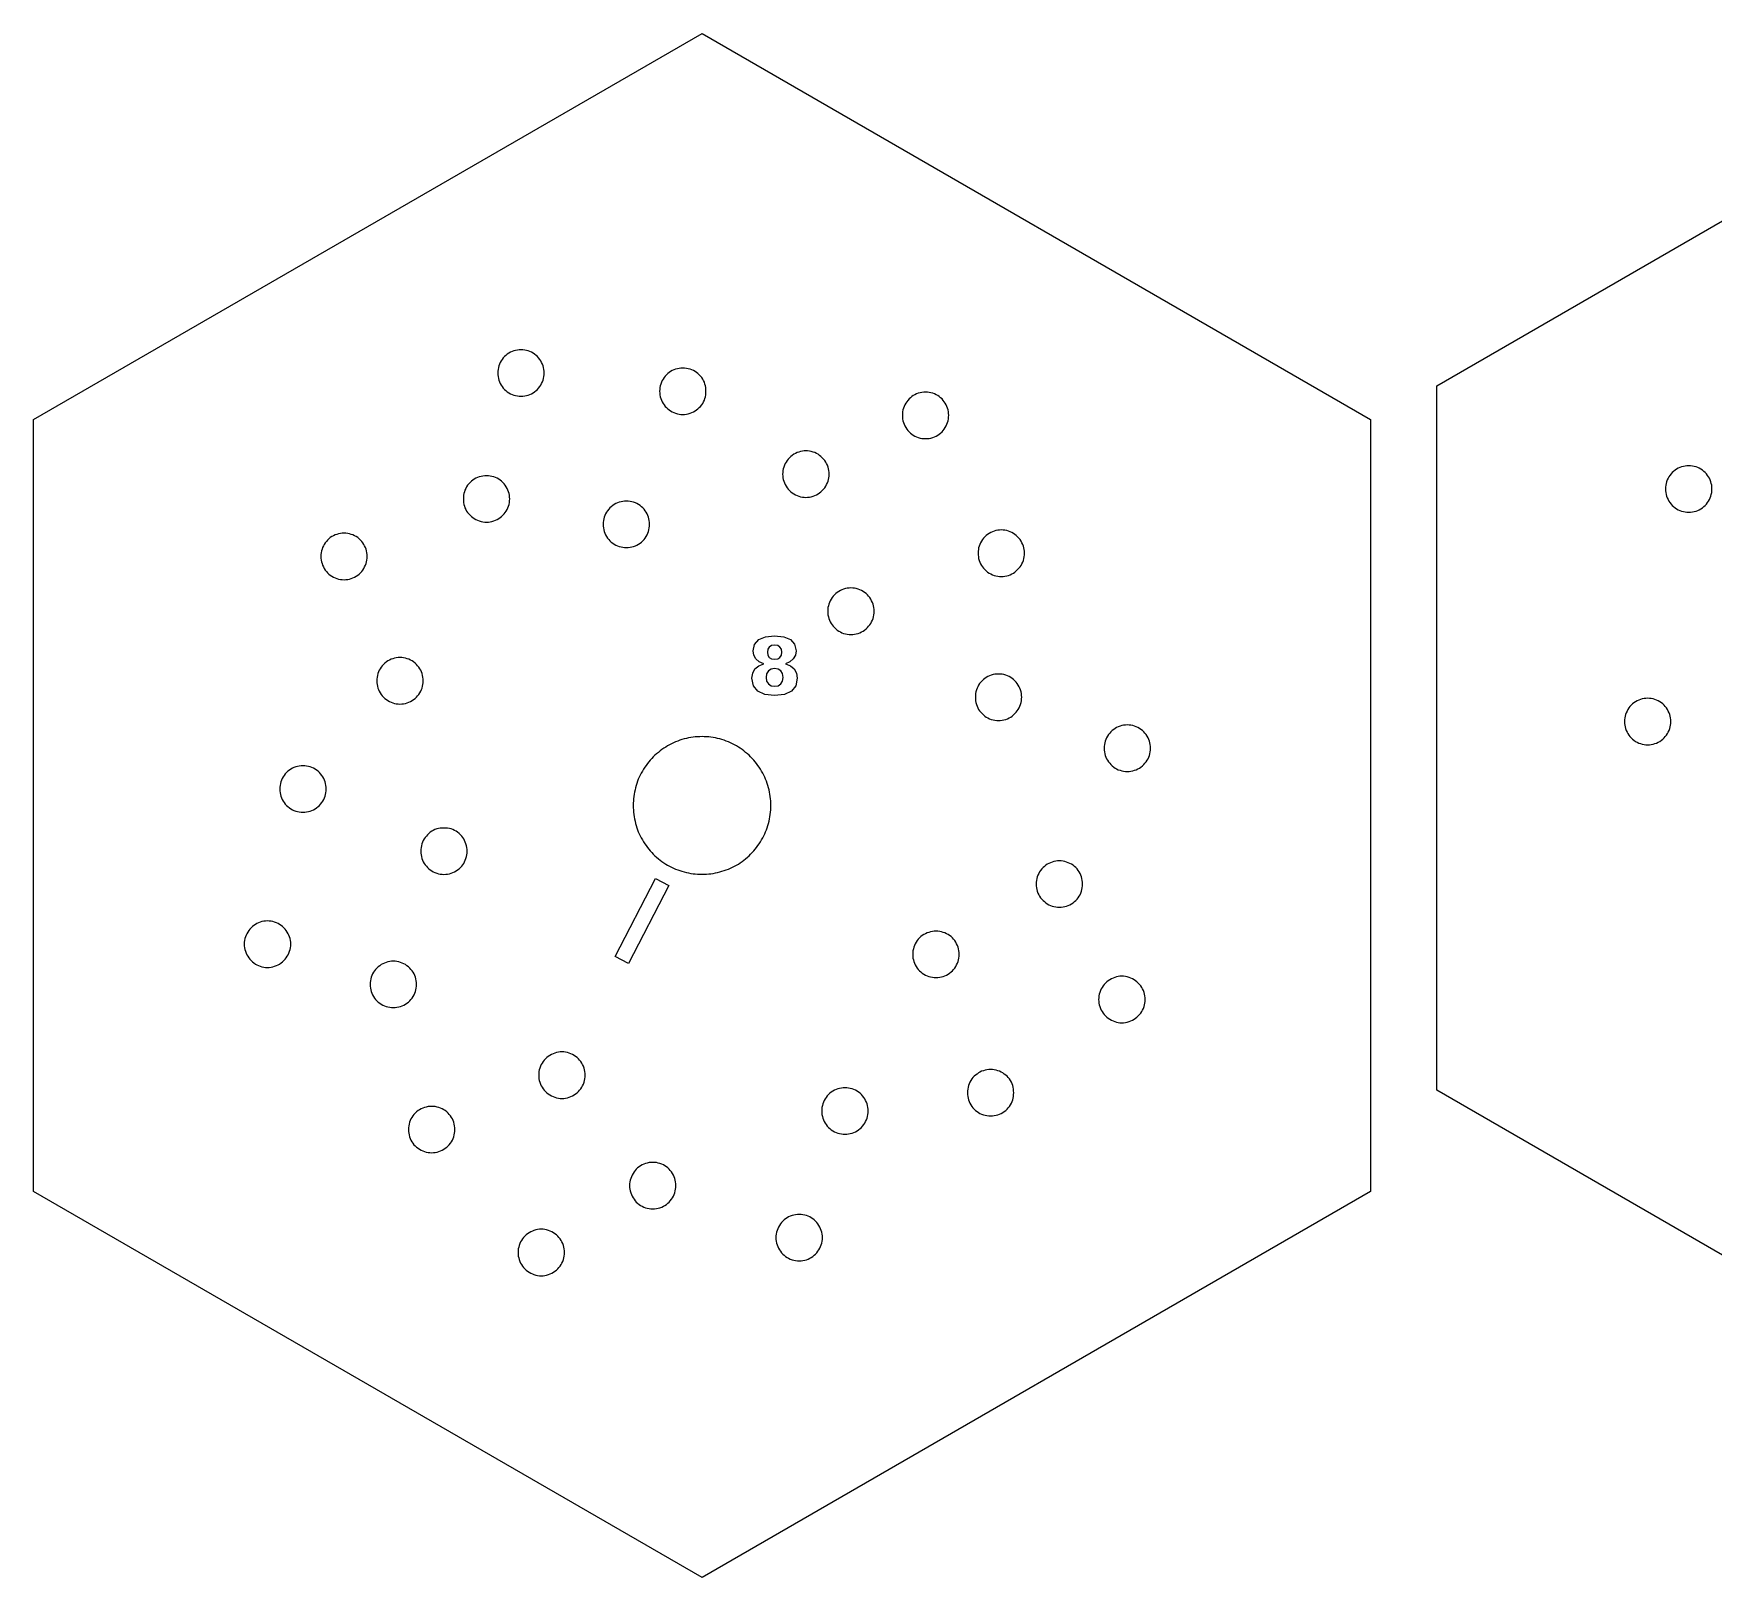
# Model space of a CAD drawing. Header units: millimetres. Extents: x 0 to 476, y 5 to 280.
# Drawn here: x 0 to 101.3, y 58.9 to 152 of the extents above; entities that cross this region are included whole.
import ezdxf

# ---------------------------------------------------------------- set-up
doc = ezdxf.new("R2010")
doc.units = ezdxf.units.MM
doc.layers.add('CUT', color=1, linetype='Continuous')
doc.layers.add('ENGRAVE', color=7, linetype='Continuous')

msp = doc.modelspace()

# ---------------------------------------------------------------- linework, layer by layer
at = {"layer": 'CUT'}
for points in [[(80.6, 82.2), (40.3, 58.93), (0, 82.2), (0, 128.73), (40.3, 152), (80.6, 128.73), (80.6, 82.2)], [(158.15, 88.3), (121.38, 67.07), (84.6, 88.3), (84.6, 130.77), (121.38, 152), (158.15, 130.77), (158.15, 88.3)], [(30.72, 131.11), (30.75, 131.21), (30.77, 131.32), (30.78, 131.43), (30.79, 131.54), (30.78, 131.65), (30.77, 131.76), (30.75, 131.87), (30.72, 131.97), (30.68, 132.08), (30.63, 132.18), (30.58, 132.27), (30.52, 132.36), (30.45, 132.45), (30.38, 132.53), (30.3, 132.6), (30.21, 132.67), (30.12, 132.73), (30.02, 132.79), (29.92, 132.83), (29.82, 132.87), (29.71, 132.9), (29.61, 132.92), (29.5, 132.94), (29.39, 132.94), (29.28, 132.94), (29.17, 132.92), (29.06, 132.9), (28.95, 132.87), (28.85, 132.83), (28.75, 132.79), (28.66, 132.73), (28.56, 132.67), (28.48, 132.6), (28.4, 132.53), (28.32, 132.45), (28.25, 132.36), (28.19, 132.27), (28.14, 132.18), (28.09, 132.08), (28.06, 131.97), (28.03, 131.87), (28, 131.76), (27.99, 131.65), (27.99, 131.54), (27.99, 131.43), (28, 131.32), (28.03, 131.21), (28.06, 131.11), (28.09, 131), (28.14, 130.9), (28.19, 130.81), (28.25, 130.72), (28.32, 130.63), (28.4, 130.55), (28.48, 130.48), (28.56, 130.41), (28.66, 130.35), (28.75, 130.29), (28.85, 130.25), (28.95, 130.21), (29.06, 130.18), (29.17, 130.16), (29.28, 130.14), (29.39, 130.14), (29.5, 130.14), (29.61, 130.16), (29.71, 130.18), (29.82, 130.21), (29.92, 130.25), (30.02, 130.29), (30.12, 130.35), (30.21, 130.41), (30.3, 130.48), (30.38, 130.55), (30.45, 130.63), (30.52, 130.72), (30.58, 130.81), (30.63, 130.9), (30.68, 131), (30.72, 131.11)], [(40.48, 130.01), (40.51, 130.11), (40.53, 130.22), (40.54, 130.33), (40.54, 130.44), (40.54, 130.55), (40.53, 130.66), (40.51, 130.77), (40.48, 130.87), (40.44, 130.98), (40.39, 131.08), (40.34, 131.17), (40.28, 131.26), (40.21, 131.35), (40.13, 131.43), (40.05, 131.5), (39.97, 131.57), (39.88, 131.63), (39.78, 131.69), (39.68, 131.73), (39.58, 131.77), (39.47, 131.8), (39.36, 131.82), (39.25, 131.84), (39.14, 131.84), (39.03, 131.84), (38.93, 131.82), (38.82, 131.8), (38.71, 131.77), (38.61, 131.73), (38.51, 131.69), (38.41, 131.63), (38.32, 131.57), (38.24, 131.5), (38.15, 131.43), (38.08, 131.35), (38.01, 131.26), (37.95, 131.17), (37.9, 131.08), (37.85, 130.98), (37.81, 130.87), (37.78, 130.77), (37.76, 130.66), (37.75, 130.55), (37.74, 130.44), (37.75, 130.33), (37.76, 130.22), (37.78, 130.11), (37.81, 130.01), (37.85, 129.9), (37.9, 129.8), (37.95, 129.71), (38.01, 129.62), (38.08, 129.53), (38.15, 129.45), (38.24, 129.38), (38.32, 129.31), (38.41, 129.25), (38.51, 129.19), (38.61, 129.15), (38.71, 129.11), (38.82, 129.08), (38.93, 129.06), (39.03, 129.04), (39.14, 129.04), (39.25, 129.04), (39.36, 129.06), (39.47, 129.08), (39.58, 129.11), (39.68, 129.15), (39.78, 129.19), (39.88, 129.25), (39.97, 129.31), (40.05, 129.38), (40.13, 129.45), (40.21, 129.53), (40.28, 129.62), (40.34, 129.71), (40.39, 129.8), (40.44, 129.9), (40.48, 130.01)], [(55.11, 128.55), (55.14, 128.66), (55.16, 128.77), (55.17, 128.88), (55.18, 128.99), (55.17, 129.09), (55.16, 129.2), (55.14, 129.31), (55.11, 129.42), (55.07, 129.52), (55.02, 129.62), (54.97, 129.72), (54.91, 129.81), (54.84, 129.89), (54.77, 129.98), (54.68, 130.05), (54.6, 130.12), (54.51, 130.18), (54.41, 130.23), (54.31, 130.28), (54.21, 130.32), (54.1, 130.35), (53.99, 130.37), (53.89, 130.38), (53.78, 130.39), (53.67, 130.38), (53.56, 130.37), (53.45, 130.35), (53.34, 130.32), (53.24, 130.28), (53.14, 130.23), (53.04, 130.18), (52.95, 130.12), (52.87, 130.05), (52.79, 129.98), (52.71, 129.89), (52.64, 129.81), (52.58, 129.72), (52.53, 129.62), (52.48, 129.52), (52.44, 129.42), (52.41, 129.31), (52.39, 129.2), (52.38, 129.09), (52.38, 128.99), (52.38, 128.88), (52.39, 128.77), (52.41, 128.66), (52.44, 128.55), (52.48, 128.45), (52.53, 128.35), (52.58, 128.25), (52.64, 128.16), (52.71, 128.08), (52.79, 128), (52.87, 127.92), (52.95, 127.85), (53.04, 127.79), (53.14, 127.74), (53.24, 127.69), (53.34, 127.65), (53.45, 127.62), (53.56, 127.6), (53.67, 127.59), (53.78, 127.59), (53.89, 127.59), (53.99, 127.6), (54.1, 127.62), (54.21, 127.65), (54.31, 127.69), (54.41, 127.74), (54.51, 127.79), (54.6, 127.85), (54.68, 127.92), (54.77, 128), (54.84, 128.08), (54.91, 128.16), (54.97, 128.25), (55.02, 128.35), (55.07, 128.45), (55.11, 128.55)], [(47.9, 125.01), (47.93, 125.12), (47.95, 125.22), (47.96, 125.33), (47.96, 125.44), (47.96, 125.55), (47.95, 125.66), (47.93, 125.77), (47.9, 125.87), (47.86, 125.98), (47.81, 126.08), (47.76, 126.17), (47.7, 126.26), (47.63, 126.35), (47.55, 126.43), (47.47, 126.51), (47.39, 126.57), (47.3, 126.64), (47.2, 126.69), (47.1, 126.74), (47, 126.77), (46.89, 126.8), (46.78, 126.82), (46.67, 126.84), (46.56, 126.84), (46.45, 126.84), (46.35, 126.82), (46.24, 126.8), (46.13, 126.77), (46.03, 126.74), (45.93, 126.69), (45.83, 126.64), (45.74, 126.57), (45.66, 126.51), (45.57, 126.43), (45.5, 126.35), (45.43, 126.26), (45.37, 126.17), (45.32, 126.08), (45.27, 125.98), (45.23, 125.87), (45.2, 125.77), (45.18, 125.66), (45.17, 125.55), (45.16, 125.44), (45.17, 125.33), (45.18, 125.22), (45.2, 125.12), (45.23, 125.01), (45.27, 124.91), (45.32, 124.81), (45.37, 124.71), (45.43, 124.62), (45.5, 124.53), (45.57, 124.45), (45.66, 124.38), (45.74, 124.31), (45.83, 124.25), (45.93, 124.19), (46.03, 124.15), (46.13, 124.11), (46.24, 124.08), (46.35, 124.06), (46.45, 124.05), (46.56, 124.04), (46.67, 124.05), (46.78, 124.06), (46.89, 124.08), (47, 124.11), (47.1, 124.15), (47.2, 124.19), (47.3, 124.25), (47.39, 124.31), (47.47, 124.38), (47.55, 124.45), (47.63, 124.53), (47.7, 124.62), (47.76, 124.71), (47.81, 124.81), (47.86, 124.91), (47.9, 125.01)], [(101.15, 124.22), (101.18, 124.33), (101.19, 124.44), (101.19, 124.55), (101.19, 124.66), (101.18, 124.77), (101.15, 124.88), (101.12, 124.98), (101.09, 125.09), (101.04, 125.19), (100.99, 125.28), (100.93, 125.37), (100.86, 125.46), (100.78, 125.54), (100.7, 125.61), (100.62, 125.68), (100.52, 125.74), (100.43, 125.8), (100.33, 125.84), (100.23, 125.88), (100.12, 125.91), (100.01, 125.93), (99.9, 125.95), (99.79, 125.95), (99.68, 125.95), (99.57, 125.93), (99.47, 125.91), (99.36, 125.88), (99.26, 125.84), (99.16, 125.8), (99.06, 125.74), (98.97, 125.68), (98.88, 125.61), (98.8, 125.54), (98.73, 125.46), (98.66, 125.37), (98.6, 125.28), (98.55, 125.19), (98.5, 125.09), (98.46, 124.98), (98.43, 124.88), (98.41, 124.77), (98.4, 124.66), (98.39, 124.55), (98.4, 124.44), (98.41, 124.33), (98.43, 124.22), (98.46, 124.12), (98.5, 124.01), (98.55, 123.91), (98.6, 123.82), (98.66, 123.73), (98.73, 123.64), (98.8, 123.56), (98.88, 123.49), (98.97, 123.42), (99.06, 123.36), (99.16, 123.3), (99.26, 123.26), (99.36, 123.22), (99.47, 123.19), (99.57, 123.17), (99.68, 123.15), (99.79, 123.15), (99.9, 123.15), (100.01, 123.17), (100.12, 123.19), (100.23, 123.22), (100.33, 123.26), (100.43, 123.3), (100.52, 123.36), (100.62, 123.42), (100.7, 123.49), (100.78, 123.56), (100.86, 123.64), (100.93, 123.73), (100.99, 123.82), (101.04, 123.91), (101.09, 124.01), (101.12, 124.12), (101.15, 124.22)], [(28.64, 123.52), (28.67, 123.62), (28.69, 123.73), (28.7, 123.84), (28.71, 123.95), (28.7, 124.06), (28.69, 124.17), (28.67, 124.28), (28.64, 124.38), (28.6, 124.48), (28.55, 124.58), (28.5, 124.68), (28.44, 124.77), (28.37, 124.86), (28.3, 124.94), (28.21, 125.01), (28.13, 125.08), (28.04, 125.14), (27.94, 125.2), (27.84, 125.24), (27.74, 125.28), (27.63, 125.31), (27.52, 125.33), (27.42, 125.34), (27.31, 125.35), (27.2, 125.34), (27.09, 125.33), (26.98, 125.31), (26.87, 125.28), (26.77, 125.24), (26.67, 125.2), (26.57, 125.14), (26.48, 125.08), (26.4, 125.01), (26.32, 124.94), (26.24, 124.86), (26.17, 124.77), (26.11, 124.68), (26.06, 124.58), (26.01, 124.48), (25.97, 124.38), (25.94, 124.28), (25.92, 124.17), (25.91, 124.06), (25.91, 123.95), (25.91, 123.84), (25.92, 123.73), (25.94, 123.62), (25.97, 123.52), (26.01, 123.41), (26.06, 123.31), (26.11, 123.22), (26.17, 123.13), (26.24, 123.04), (26.32, 122.96), (26.4, 122.88), (26.48, 122.82), (26.57, 122.76), (26.67, 122.7), (26.77, 122.66), (26.87, 122.62), (26.98, 122.59), (27.09, 122.57), (27.2, 122.55), (27.31, 122.55), (27.42, 122.55), (27.52, 122.57), (27.63, 122.59), (27.74, 122.62), (27.84, 122.66), (27.94, 122.7), (28.04, 122.76), (28.13, 122.82), (28.21, 122.88), (28.3, 122.96), (28.37, 123.04), (28.44, 123.13), (28.5, 123.22), (28.55, 123.31), (28.6, 123.41), (28.64, 123.52)], [(37.07, 121.99), (37.1, 122.09), (37.12, 122.2), (37.14, 122.31), (37.14, 122.42), (37.14, 122.53), (37.12, 122.64), (37.1, 122.74), (37.07, 122.85), (37.04, 122.95), (36.99, 123.05), (36.94, 123.15), (36.87, 123.24), (36.81, 123.33), (36.73, 123.41), (36.65, 123.48), (36.57, 123.55), (36.47, 123.61), (36.38, 123.67), (36.28, 123.71), (36.17, 123.75), (36.07, 123.78), (35.96, 123.8), (35.85, 123.81), (35.74, 123.82), (35.63, 123.81), (35.52, 123.8), (35.42, 123.78), (35.31, 123.75), (35.21, 123.71), (35.11, 123.67), (35.01, 123.61), (34.92, 123.55), (34.83, 123.48), (34.75, 123.41), (34.68, 123.33), (34.61, 123.24), (34.55, 123.15), (34.49, 123.05), (34.45, 122.95), (34.41, 122.85), (34.38, 122.74), (34.36, 122.64), (34.35, 122.53), (34.34, 122.42), (34.35, 122.31), (34.36, 122.2), (34.38, 122.09), (34.41, 121.99), (34.45, 121.88), (34.49, 121.78), (34.55, 121.69), (34.61, 121.59), (34.68, 121.51), (34.75, 121.43), (34.83, 121.35), (34.92, 121.29), (35.01, 121.22), (35.11, 121.17), (35.21, 121.12), (35.31, 121.09), (35.42, 121.06), (35.52, 121.04), (35.63, 121.02), (35.74, 121.02), (35.85, 121.02), (35.96, 121.04), (36.07, 121.06), (36.17, 121.09), (36.28, 121.12), (36.38, 121.17), (36.47, 121.22), (36.57, 121.29), (36.65, 121.35), (36.73, 121.43), (36.81, 121.51), (36.87, 121.59), (36.94, 121.69), (36.99, 121.78), (37.04, 121.88), (37.07, 121.99)], [(20.05, 120.05), (20.08, 120.16), (20.1, 120.26), (20.11, 120.37), (20.12, 120.48), (20.11, 120.59), (20.1, 120.7), (20.08, 120.81), (20.05, 120.92), (20.01, 121.02), (19.96, 121.12), (19.91, 121.21), (19.85, 121.31), (19.78, 121.39), (19.71, 121.47), (19.63, 121.55), (19.54, 121.62), (19.45, 121.68), (19.35, 121.73), (19.25, 121.78), (19.15, 121.81), (19.04, 121.84), (18.94, 121.87), (18.83, 121.88), (18.72, 121.88), (18.61, 121.88), (18.5, 121.87), (18.39, 121.84), (18.28, 121.81), (18.18, 121.78), (18.08, 121.73), (17.99, 121.68), (17.89, 121.62), (17.81, 121.55), (17.73, 121.47), (17.65, 121.39), (17.58, 121.31), (17.52, 121.21), (17.47, 121.12), (17.42, 121.02), (17.39, 120.92), (17.36, 120.81), (17.33, 120.7), (17.32, 120.59), (17.32, 120.48), (17.32, 120.37), (17.33, 120.26), (17.36, 120.16), (17.39, 120.05), (17.42, 119.95), (17.47, 119.85), (17.52, 119.75), (17.58, 119.66), (17.65, 119.57), (17.73, 119.49), (17.81, 119.42), (17.89, 119.35), (17.99, 119.29), (18.08, 119.24), (18.18, 119.19), (18.28, 119.15), (18.39, 119.12), (18.5, 119.1), (18.61, 119.09), (18.72, 119.08), (18.83, 119.09), (18.94, 119.1), (19.04, 119.12), (19.15, 119.15), (19.25, 119.19), (19.35, 119.24), (19.45, 119.29), (19.54, 119.35), (19.63, 119.42), (19.71, 119.49), (19.78, 119.57), (19.85, 119.66), (19.91, 119.75), (19.96, 119.85), (20.01, 119.95), (20.05, 120.05)], [(59.68, 120.24), (59.71, 120.35), (59.73, 120.46), (59.74, 120.57), (59.74, 120.68), (59.74, 120.79), (59.73, 120.89), (59.71, 121), (59.68, 121.11), (59.64, 121.21), (59.59, 121.31), (59.54, 121.41), (59.48, 121.5), (59.41, 121.58), (59.33, 121.67), (59.25, 121.74), (59.17, 121.81), (59.08, 121.87), (58.98, 121.92), (58.88, 121.97), (58.78, 122.01), (58.67, 122.04), (58.56, 122.06), (58.45, 122.07), (58.34, 122.08), (58.23, 122.07), (58.13, 122.06), (58.02, 122.04), (57.91, 122.01), (57.81, 121.97), (57.71, 121.92), (57.61, 121.87), (57.52, 121.81), (57.44, 121.74), (57.35, 121.67), (57.28, 121.58), (57.21, 121.5), (57.15, 121.41), (57.1, 121.31), (57.05, 121.21), (57.01, 121.11), (56.98, 121), (56.96, 120.89), (56.95, 120.79), (56.94, 120.68), (56.95, 120.57), (56.96, 120.46), (56.98, 120.35), (57.01, 120.24), (57.05, 120.14), (57.1, 120.04), (57.15, 119.94), (57.21, 119.85), (57.28, 119.77), (57.35, 119.69), (57.44, 119.61), (57.52, 119.54), (57.61, 119.48), (57.71, 119.43), (57.81, 119.38), (57.91, 119.34), (58.02, 119.31), (58.13, 119.29), (58.23, 119.28), (58.34, 119.28), (58.45, 119.28), (58.56, 119.29), (58.67, 119.31), (58.78, 119.34), (58.88, 119.38), (58.98, 119.43), (59.08, 119.48), (59.17, 119.54), (59.25, 119.61), (59.33, 119.69), (59.41, 119.77), (59.48, 119.85), (59.54, 119.94), (59.59, 120.04), (59.64, 120.14), (59.68, 120.24)], [(50.61, 116.74), (50.64, 116.85), (50.66, 116.96), (50.67, 117.07), (50.68, 117.18), (50.67, 117.29), (50.66, 117.4), (50.64, 117.5), (50.61, 117.61), (50.57, 117.71), (50.52, 117.81), (50.47, 117.91), (50.41, 118), (50.34, 118.09), (50.27, 118.17), (50.19, 118.24), (50.1, 118.31), (50.01, 118.37), (49.91, 118.42), (49.81, 118.47), (49.71, 118.51), (49.6, 118.54), (49.5, 118.56), (49.39, 118.57), (49.28, 118.58), (49.17, 118.57), (49.06, 118.56), (48.95, 118.54), (48.84, 118.51), (48.74, 118.47), (48.64, 118.42), (48.55, 118.37), (48.45, 118.31), (48.37, 118.24), (48.29, 118.17), (48.21, 118.09), (48.14, 118), (48.08, 117.91), (48.03, 117.81), (47.98, 117.71), (47.95, 117.61), (47.92, 117.5), (47.89, 117.4), (47.88, 117.29), (47.88, 117.18), (47.88, 117.07), (47.89, 116.96), (47.92, 116.85), (47.95, 116.74), (47.98, 116.64), (48.03, 116.54), (48.08, 116.44), (48.14, 116.35), (48.21, 116.27), (48.29, 116.19), (48.37, 116.11), (48.45, 116.04), (48.55, 115.98), (48.64, 115.93), (48.74, 115.88), (48.84, 115.84), (48.95, 115.81), (49.06, 115.79), (49.17, 115.78), (49.28, 115.78), (49.39, 115.78), (49.5, 115.79), (49.6, 115.81), (49.71, 115.84), (49.81, 115.88), (49.91, 115.93), (50.01, 115.98), (50.1, 116.04), (50.19, 116.11), (50.27, 116.19), (50.34, 116.27), (50.41, 116.35), (50.47, 116.44), (50.52, 116.54), (50.57, 116.64), (50.61, 116.74)], [(23.42, 112.55), (23.45, 112.66), (23.47, 112.76), (23.49, 112.87), (23.49, 112.98), (23.49, 113.09), (23.47, 113.2), (23.45, 113.31), (23.42, 113.42), (23.38, 113.52), (23.34, 113.62), (23.28, 113.71), (23.22, 113.81), (23.15, 113.89), (23.08, 113.97), (23, 114.05), (22.91, 114.12), (22.82, 114.18), (22.73, 114.23), (22.63, 114.28), (22.52, 114.31), (22.42, 114.34), (22.31, 114.37), (22.2, 114.38), (22.09, 114.38), (21.98, 114.38), (21.87, 114.37), (21.76, 114.34), (21.66, 114.31), (21.55, 114.28), (21.45, 114.23), (21.36, 114.18), (21.27, 114.12), (21.18, 114.05), (21.1, 113.97), (21.02, 113.89), (20.96, 113.81), (20.9, 113.71), (20.84, 113.62), (20.8, 113.52), (20.76, 113.42), (20.73, 113.31), (20.71, 113.2), (20.69, 113.09), (20.69, 112.98), (20.69, 112.87), (20.71, 112.76), (20.73, 112.66), (20.76, 112.55), (20.8, 112.45), (20.84, 112.35), (20.9, 112.25), (20.96, 112.16), (21.02, 112.07), (21.1, 111.99), (21.18, 111.92), (21.27, 111.85), (21.36, 111.79), (21.45, 111.74), (21.55, 111.69), (21.66, 111.65), (21.76, 111.62), (21.87, 111.6), (21.98, 111.59), (22.09, 111.58), (22.2, 111.59), (22.31, 111.6), (22.42, 111.62), (22.52, 111.65), (22.63, 111.69), (22.73, 111.74), (22.82, 111.79), (22.91, 111.85), (23, 111.92), (23.08, 111.99), (23.15, 112.07), (23.22, 112.16), (23.28, 112.25), (23.34, 112.35), (23.38, 112.45), (23.42, 112.55)], [(59.51, 111.56), (59.54, 111.67), (59.56, 111.78), (59.57, 111.89), (59.58, 111.99), (59.57, 112.1), (59.56, 112.21), (59.54, 112.32), (59.51, 112.43), (59.47, 112.53), (59.42, 112.63), (59.37, 112.73), (59.31, 112.82), (59.24, 112.9), (59.17, 112.98), (59.08, 113.06), (59, 113.13), (58.91, 113.19), (58.81, 113.24), (58.71, 113.29), (58.61, 113.33), (58.5, 113.36), (58.39, 113.38), (58.28, 113.39), (58.18, 113.39), (58.07, 113.39), (57.96, 113.38), (57.85, 113.36), (57.74, 113.33), (57.64, 113.29), (57.54, 113.24), (57.44, 113.19), (57.35, 113.13), (57.27, 113.06), (57.19, 112.98), (57.11, 112.9), (57.04, 112.82), (56.98, 112.73), (56.93, 112.63), (56.88, 112.53), (56.84, 112.43), (56.81, 112.32), (56.79, 112.21), (56.78, 112.1), (56.78, 111.99), (56.78, 111.89), (56.79, 111.78), (56.81, 111.67), (56.84, 111.56), (56.88, 111.46), (56.93, 111.36), (56.98, 111.26), (57.04, 111.17), (57.11, 111.09), (57.19, 111.01), (57.27, 110.93), (57.35, 110.86), (57.44, 110.8), (57.54, 110.75), (57.64, 110.7), (57.74, 110.66), (57.85, 110.63), (57.96, 110.61), (58.07, 110.6), (58.18, 110.59), (58.28, 110.6), (58.39, 110.61), (58.5, 110.63), (58.61, 110.66), (58.71, 110.7), (58.81, 110.75), (58.91, 110.8), (59, 110.86), (59.08, 110.93), (59.17, 111.01), (59.24, 111.09), (59.31, 111.17), (59.37, 111.26), (59.42, 111.36), (59.47, 111.46), (59.51, 111.56)], [(98.68, 110.2), (98.7, 110.31), (98.71, 110.42), (98.72, 110.53), (98.71, 110.64), (98.7, 110.75), (98.68, 110.86), (98.65, 110.96), (98.61, 111.06), (98.56, 111.16), (98.51, 111.26), (98.45, 111.35), (98.38, 111.44), (98.31, 111.52), (98.22, 111.59), (98.14, 111.66), (98.05, 111.72), (97.95, 111.78), (97.85, 111.82), (97.75, 111.86), (97.64, 111.89), (97.53, 111.91), (97.43, 111.92), (97.32, 111.93), (97.21, 111.92), (97.1, 111.91), (96.99, 111.89), (96.88, 111.86), (96.78, 111.82), (96.68, 111.78), (96.58, 111.72), (96.49, 111.66), (96.41, 111.59), (96.33, 111.52), (96.25, 111.44), (96.18, 111.35), (96.12, 111.26), (96.07, 111.16), (96.02, 111.06), (95.98, 110.96), (95.95, 110.86), (95.93, 110.75), (95.92, 110.64), (95.92, 110.53), (95.92, 110.42), (95.93, 110.31), (95.95, 110.2), (95.98, 110.1), (96.02, 109.99), (96.07, 109.89), (96.12, 109.8), (96.18, 109.71), (96.25, 109.62), (96.33, 109.54), (96.41, 109.46), (96.49, 109.4), (96.58, 109.33), (96.68, 109.28), (96.78, 109.23), (96.88, 109.2), (96.99, 109.17), (97.1, 109.15), (97.21, 109.13), (97.32, 109.13), (97.43, 109.13), (97.53, 109.15), (97.64, 109.17), (97.75, 109.2), (97.85, 109.23), (97.95, 109.28), (98.05, 109.33), (98.14, 109.4), (98.22, 109.46), (98.31, 109.54), (98.38, 109.62), (98.45, 109.71), (98.51, 109.8), (98.56, 109.89), (98.61, 109.99), (98.65, 110.1), (98.68, 110.2)], [(44.44, 105.74), (44.43, 105.87), (44.41, 106.01), (44.39, 106.14), (44.37, 106.28), (44.34, 106.41), (44.31, 106.54), (44.27, 106.67), (44.23, 106.8), (44.18, 106.93), (44.13, 107.05), (44.08, 107.18), (44.02, 107.3), (43.96, 107.42), (43.89, 107.54), (43.82, 107.66), (43.75, 107.77), (43.67, 107.88), (43.59, 107.99), (43.51, 108.1), (43.42, 108.2), (43.33, 108.3), (43.23, 108.4), (43.14, 108.5), (43.04, 108.59), (42.93, 108.67), (42.83, 108.76), (42.72, 108.84), (42.6, 108.92), (42.49, 108.99), (42.37, 109.06), (42.26, 109.13), (42.13, 109.19), (42.01, 109.25), (41.89, 109.3), (41.76, 109.35), (41.63, 109.4), (41.5, 109.44), (41.37, 109.48), (41.24, 109.51), (41.11, 109.54), (40.98, 109.56), (40.84, 109.58), (40.71, 109.6), (40.57, 109.61), (40.43, 109.61), (40.3, 109.62), (40.16, 109.61), (40.03, 109.61), (39.89, 109.6), (39.76, 109.58), (39.62, 109.56), (39.49, 109.54), (39.36, 109.51), (39.22, 109.48), (39.09, 109.44), (38.97, 109.4), (38.84, 109.35), (38.71, 109.3), (38.59, 109.25), (38.46, 109.19), (38.34, 109.13), (38.22, 109.06), (38.11, 108.99), (37.99, 108.92), (37.88, 108.84), (37.77, 108.76), (37.67, 108.67), (37.56, 108.59), (37.46, 108.5), (37.36, 108.4), (37.27, 108.3), (37.18, 108.2), (37.09, 108.1), (37.01, 107.99), (36.93, 107.88), (36.85, 107.77), (36.77, 107.66), (36.71, 107.54), (36.64, 107.42), (36.58, 107.3), (36.52, 107.18), (36.46, 107.05), (36.42, 106.93), (36.37, 106.8), (36.33, 106.67), (36.29, 106.54), (36.26, 106.41), (36.23, 106.28), (36.2, 106.14), (36.18, 106.01), (36.17, 105.87), (36.16, 105.74), (36.15, 105.6), (36.15, 105.47), (36.15, 105.33), (36.16, 105.2), (36.17, 105.06), (36.18, 104.92), (36.2, 104.79), (36.23, 104.66), (36.26, 104.52), (36.29, 104.39), (36.33, 104.26), (36.37, 104.13), (36.42, 104), (36.46, 103.88), (36.52, 103.75), (36.58, 103.63), (36.64, 103.51), (36.71, 103.39), (36.77, 103.28), (36.85, 103.16), (36.93, 103.05), (37.01, 102.94), (37.09, 102.83), (37.18, 102.73), (37.27, 102.63), (37.36, 102.53), (37.46, 102.44), (37.56, 102.35), (37.67, 102.26), (37.77, 102.17), (37.88, 102.09), (37.99, 102.02), (38.11, 101.94), (38.22, 101.87), (38.34, 101.81), (38.46, 101.74), (38.59, 101.69), (38.71, 101.63), (38.84, 101.58), (38.97, 101.54), (39.09, 101.5), (39.22, 101.46), (39.36, 101.43), (39.49, 101.4), (39.62, 101.37), (39.76, 101.35), (39.89, 101.34), (40.03, 101.33), (40.16, 101.32), (40.3, 101.32), (40.43, 101.32), (40.57, 101.33), (40.71, 101.34), (40.84, 101.35), (40.98, 101.37), (41.11, 101.4), (41.24, 101.43), (41.37, 101.46), (41.5, 101.5), (41.63, 101.54), (41.76, 101.58), (41.89, 101.63), (42.01, 101.69), (42.13, 101.74), (42.26, 101.81), (42.37, 101.87), (42.49, 101.94), (42.6, 102.02), (42.72, 102.09), (42.83, 102.17), (42.93, 102.26), (43.04, 102.35), (43.14, 102.44), (43.23, 102.53), (43.33, 102.63), (43.42, 102.73), (43.51, 102.83), (43.59, 102.94), (43.67, 103.05), (43.75, 103.16), (43.82, 103.28), (43.89, 103.39), (43.96, 103.51), (44.02, 103.63), (44.08, 103.75), (44.13, 103.88), (44.18, 104), (44.23, 104.13), (44.27, 104.26), (44.31, 104.39), (44.34, 104.52), (44.37, 104.66), (44.39, 104.79), (44.41, 104.92), (44.43, 105.06), (44.44, 105.2), (44.45, 105.33), (44.45, 105.47), (44.45, 105.6), (44.44, 105.74)], [(67.3, 108.59), (67.32, 108.7), (67.34, 108.81), (67.34, 108.92), (67.34, 109.03), (67.32, 109.14), (67.3, 109.24), (67.27, 109.35), (67.23, 109.45), (67.19, 109.55), (67.13, 109.65), (67.07, 109.74), (67, 109.83), (66.93, 109.91), (66.85, 109.98), (66.76, 110.05), (66.67, 110.11), (66.58, 110.16), (66.48, 110.21), (66.37, 110.25), (66.27, 110.28), (66.16, 110.3), (66.05, 110.31), (65.94, 110.32), (65.83, 110.31), (65.72, 110.3), (65.61, 110.28), (65.51, 110.25), (65.4, 110.21), (65.3, 110.16), (65.21, 110.11), (65.12, 110.05), (65.03, 109.98), (64.95, 109.91), (64.88, 109.83), (64.81, 109.74), (64.75, 109.65), (64.69, 109.55), (64.65, 109.45), (64.61, 109.35), (64.58, 109.24), (64.56, 109.14), (64.54, 109.03), (64.54, 108.92), (64.54, 108.81), (64.56, 108.7), (64.58, 108.59), (64.61, 108.48), (64.65, 108.38), (64.69, 108.28), (64.75, 108.19), (64.81, 108.09), (64.88, 108.01), (64.95, 107.93), (65.03, 107.85), (65.12, 107.78), (65.21, 107.72), (65.3, 107.67), (65.4, 107.62), (65.51, 107.59), (65.61, 107.56), (65.72, 107.53), (65.83, 107.52), (65.94, 107.52), (66.05, 107.52), (66.16, 107.53), (66.27, 107.56), (66.37, 107.59), (66.48, 107.62), (66.58, 107.67), (66.67, 107.72), (66.76, 107.78), (66.85, 107.85), (66.93, 107.93), (67, 108.01), (67.07, 108.09), (67.13, 108.19), (67.19, 108.28), (67.23, 108.38), (67.27, 108.48), (67.3, 108.59)], [(17.57, 106.03), (17.6, 106.13), (17.62, 106.24), (17.64, 106.35), (17.64, 106.46), (17.64, 106.57), (17.62, 106.68), (17.6, 106.79), (17.57, 106.89), (17.53, 107), (17.49, 107.1), (17.43, 107.19), (17.37, 107.28), (17.3, 107.37), (17.23, 107.45), (17.15, 107.53), (17.06, 107.59), (16.97, 107.66), (16.88, 107.71), (16.78, 107.76), (16.67, 107.79), (16.57, 107.82), (16.46, 107.84), (16.35, 107.86), (16.24, 107.86), (16.13, 107.86), (16.02, 107.84), (15.91, 107.82), (15.81, 107.79), (15.7, 107.76), (15.6, 107.71), (15.51, 107.66), (15.42, 107.59), (15.33, 107.53), (15.25, 107.45), (15.17, 107.37), (15.11, 107.28), (15.05, 107.19), (14.99, 107.1), (14.95, 107), (14.91, 106.89), (14.88, 106.79), (14.86, 106.68), (14.84, 106.57), (14.84, 106.46), (14.84, 106.35), (14.86, 106.24), (14.88, 106.13), (14.91, 106.03), (14.95, 105.93), (14.99, 105.83), (15.05, 105.73), (15.11, 105.64), (15.17, 105.55), (15.25, 105.47), (15.33, 105.4), (15.42, 105.33), (15.51, 105.27), (15.6, 105.21), (15.7, 105.17), (15.81, 105.13), (15.91, 105.1), (16.02, 105.08), (16.13, 105.07), (16.24, 105.06), (16.35, 105.07), (16.46, 105.08), (16.57, 105.1), (16.67, 105.13), (16.78, 105.17), (16.88, 105.21), (16.97, 105.27), (17.06, 105.33), (17.15, 105.4), (17.23, 105.47), (17.3, 105.55), (17.37, 105.64), (17.43, 105.73), (17.49, 105.83), (17.53, 105.93), (17.57, 106.03)], [(26.1, 102.39), (26.12, 102.5), (26.14, 102.6), (26.14, 102.71), (26.14, 102.82), (26.12, 102.93), (26.1, 103.04), (26.07, 103.15), (26.03, 103.25), (25.99, 103.35), (25.93, 103.45), (25.87, 103.54), (25.81, 103.62), (25.73, 103.7), (25.65, 103.78), (25.56, 103.85), (25.47, 103.91), (25.38, 103.96), (25.28, 104.01), (25.17, 104.05), (25.07, 104.08), (24.96, 104.1), (24.85, 104.11), (24.74, 104.11), (24.63, 104.11), (24.52, 104.1), (24.41, 104.08), (24.31, 104.05), (24.2, 104.01), (24.1, 103.96), (24.01, 103.91), (23.92, 103.85), (23.83, 103.78), (23.75, 103.7), (23.68, 103.62), (23.61, 103.54), (23.55, 103.45), (23.49, 103.35), (23.45, 103.25), (23.41, 103.15), (23.38, 103.04), (23.36, 102.93), (23.34, 102.82), (23.34, 102.71), (23.34, 102.6), (23.36, 102.5), (23.38, 102.39), (23.41, 102.28), (23.45, 102.18), (23.49, 102.08), (23.55, 101.98), (23.61, 101.89), (23.68, 101.81), (23.75, 101.72), (23.83, 101.65), (23.92, 101.58), (24.01, 101.52), (24.1, 101.47), (24.2, 101.42), (24.31, 101.38), (24.41, 101.35), (24.52, 101.33), (24.63, 101.32), (24.74, 101.31), (24.85, 101.32), (24.96, 101.33), (25.07, 101.35), (25.17, 101.38), (25.28, 101.42), (25.38, 101.47), (25.47, 101.52), (25.56, 101.58), (25.65, 101.65), (25.73, 101.72), (25.81, 101.81), (25.87, 101.89), (25.93, 101.98), (25.99, 102.08), (26.03, 102.18), (26.07, 102.28), (26.1, 102.39)], [(63.18, 100.3), (63.21, 100.4), (63.23, 100.51), (63.24, 100.62), (63.25, 100.73), (63.24, 100.84), (63.23, 100.95), (63.21, 101.06), (63.18, 101.16), (63.14, 101.27), (63.09, 101.37), (63.04, 101.46), (62.98, 101.55), (62.91, 101.64), (62.84, 101.72), (62.76, 101.79), (62.67, 101.86), (62.58, 101.92), (62.48, 101.98), (62.38, 102.02), (62.28, 102.06), (62.17, 102.09), (62.07, 102.11), (61.96, 102.13), (61.85, 102.13), (61.74, 102.13), (61.63, 102.11), (61.52, 102.09), (61.41, 102.06), (61.31, 102.02), (61.21, 101.98), (61.11, 101.92), (61.02, 101.86), (60.94, 101.79), (60.86, 101.72), (60.78, 101.64), (60.71, 101.55), (60.65, 101.46), (60.6, 101.37), (60.55, 101.27), (60.51, 101.16), (60.48, 101.06), (60.46, 100.95), (60.45, 100.84), (60.45, 100.73), (60.45, 100.62), (60.46, 100.51), (60.48, 100.4), (60.51, 100.3), (60.55, 100.19), (60.6, 100.09), (60.65, 100), (60.71, 99.91), (60.78, 99.82), (60.86, 99.74), (60.94, 99.67), (61.02, 99.6), (61.11, 99.54), (61.21, 99.48), (61.31, 99.44), (61.41, 99.4), (61.52, 99.37), (61.63, 99.35), (61.74, 99.33), (61.85, 99.33), (61.96, 99.33), (62.07, 99.35), (62.17, 99.37), (62.28, 99.4), (62.38, 99.44), (62.48, 99.48), (62.58, 99.54), (62.67, 99.6), (62.76, 99.67), (62.84, 99.74), (62.91, 99.82), (62.98, 99.91), (63.04, 100), (63.09, 100.09), (63.14, 100.19), (63.18, 100.3)], [(15.43, 96.68), (15.46, 96.78), (15.48, 96.89), (15.5, 97), (15.5, 97.11), (15.5, 97.22), (15.48, 97.33), (15.46, 97.44), (15.43, 97.54), (15.39, 97.64), (15.35, 97.74), (15.29, 97.84), (15.23, 97.93), (15.16, 98.02), (15.09, 98.1), (15.01, 98.17), (14.92, 98.24), (14.83, 98.3), (14.74, 98.36), (14.64, 98.4), (14.53, 98.44), (14.43, 98.47), (14.32, 98.49), (14.21, 98.5), (14.1, 98.51), (13.99, 98.5), (13.88, 98.49), (13.77, 98.47), (13.67, 98.44), (13.56, 98.4), (13.46, 98.36), (13.37, 98.3), (13.28, 98.24), (13.19, 98.17), (13.11, 98.1), (13.04, 98.02), (12.97, 97.93), (12.91, 97.84), (12.85, 97.74), (12.81, 97.64), (12.77, 97.54), (12.74, 97.44), (12.72, 97.33), (12.7, 97.22), (12.7, 97.11), (12.7, 97), (12.72, 96.89), (12.74, 96.78), (12.77, 96.68), (12.81, 96.57), (12.85, 96.47), (12.91, 96.38), (12.97, 96.29), (13.04, 96.2), (13.11, 96.12), (13.19, 96.04), (13.28, 95.98), (13.37, 95.91), (13.46, 95.86), (13.56, 95.82), (13.67, 95.78), (13.77, 95.75), (13.88, 95.73), (13.99, 95.71), (14.1, 95.71), (14.21, 95.71), (14.32, 95.73), (14.43, 95.75), (14.53, 95.78), (14.64, 95.82), (14.74, 95.86), (14.83, 95.91), (14.92, 95.98), (15.01, 96.04), (15.09, 96.12), (15.16, 96.2), (15.23, 96.29), (15.29, 96.38), (15.35, 96.47), (15.39, 96.57), (15.43, 96.68)], [(55.74, 96.06), (55.77, 96.17), (55.79, 96.27), (55.8, 96.38), (55.81, 96.49), (55.8, 96.6), (55.79, 96.71), (55.77, 96.82), (55.74, 96.92), (55.7, 97.03), (55.65, 97.13), (55.6, 97.22), (55.54, 97.32), (55.47, 97.4), (55.4, 97.48), (55.32, 97.56), (55.23, 97.62), (55.14, 97.69), (55.04, 97.74), (54.94, 97.79), (54.84, 97.82), (54.73, 97.85), (54.63, 97.87), (54.52, 97.89), (54.41, 97.89), (54.3, 97.89), (54.19, 97.87), (54.08, 97.85), (53.97, 97.82), (53.87, 97.79), (53.77, 97.74), (53.68, 97.69), (53.58, 97.62), (53.5, 97.56), (53.42, 97.48), (53.34, 97.4), (53.27, 97.32), (53.21, 97.22), (53.16, 97.13), (53.11, 97.03), (53.08, 96.92), (53.05, 96.82), (53.02, 96.71), (53.01, 96.6), (53.01, 96.49), (53.01, 96.38), (53.02, 96.27), (53.05, 96.17), (53.08, 96.06), (53.11, 95.96), (53.16, 95.86), (53.21, 95.76), (53.27, 95.67), (53.34, 95.58), (53.42, 95.5), (53.5, 95.43), (53.58, 95.36), (53.68, 95.3), (53.77, 95.24), (53.87, 95.2), (53.97, 95.16), (54.08, 95.13), (54.19, 95.11), (54.3, 95.1), (54.41, 95.09), (54.52, 95.1), (54.63, 95.11), (54.73, 95.13), (54.84, 95.16), (54.94, 95.2), (55.04, 95.24), (55.14, 95.3), (55.23, 95.36), (55.32, 95.43), (55.4, 95.5), (55.47, 95.58), (55.54, 95.67), (55.6, 95.76), (55.65, 95.86), (55.7, 95.96), (55.74, 96.06)], [(23.02, 94.25), (23.05, 94.35), (23.07, 94.46), (23.08, 94.57), (23.09, 94.68), (23.08, 94.79), (23.07, 94.9), (23.05, 95.01), (23.02, 95.11), (22.98, 95.22), (22.94, 95.32), (22.88, 95.41), (22.82, 95.5), (22.75, 95.59), (22.68, 95.67), (22.6, 95.75), (22.51, 95.81), (22.42, 95.88), (22.32, 95.93), (22.22, 95.97), (22.12, 96.01), (22.02, 96.04), (21.91, 96.06), (21.8, 96.08), (21.69, 96.08), (21.58, 96.08), (21.47, 96.06), (21.36, 96.04), (21.26, 96.01), (21.15, 95.97), (21.05, 95.93), (20.96, 95.88), (20.87, 95.81), (20.78, 95.75), (20.7, 95.67), (20.62, 95.59), (20.56, 95.5), (20.49, 95.41), (20.44, 95.32), (20.39, 95.22), (20.36, 95.11), (20.33, 95.01), (20.31, 94.9), (20.29, 94.79), (20.29, 94.68), (20.29, 94.57), (20.31, 94.46), (20.33, 94.35), (20.36, 94.25), (20.39, 94.15), (20.44, 94.05), (20.49, 93.95), (20.56, 93.86), (20.62, 93.77), (20.7, 93.69), (20.78, 93.62), (20.87, 93.55), (20.96, 93.49), (21.05, 93.43), (21.15, 93.39), (21.26, 93.35), (21.36, 93.32), (21.47, 93.3), (21.58, 93.29), (21.69, 93.28), (21.8, 93.29), (21.91, 93.3), (22.02, 93.32), (22.12, 93.35), (22.22, 93.39), (22.32, 93.43), (22.42, 93.49), (22.51, 93.55), (22.6, 93.62), (22.68, 93.69), (22.75, 93.77), (22.82, 93.86), (22.88, 93.95), (22.94, 94.05), (22.98, 94.15), (23.02, 94.25)], [(66.98, 93.44), (67, 93.55), (67.01, 93.66), (67.01, 93.77), (67.01, 93.88), (67, 93.99), (66.98, 94.1), (66.95, 94.2), (66.91, 94.31), (66.86, 94.41), (66.81, 94.5), (66.75, 94.59), (66.68, 94.68), (66.6, 94.76), (66.52, 94.84), (66.44, 94.9), (66.35, 94.96), (66.25, 95.02), (66.15, 95.06), (66.05, 95.1), (65.94, 95.13), (65.83, 95.15), (65.72, 95.17), (65.61, 95.17), (65.5, 95.17), (65.39, 95.15), (65.29, 95.13), (65.18, 95.1), (65.08, 95.06), (64.98, 95.02), (64.88, 94.96), (64.79, 94.9), (64.7, 94.84), (64.62, 94.76), (64.55, 94.68), (64.48, 94.59), (64.42, 94.5), (64.37, 94.41), (64.32, 94.31), (64.28, 94.2), (64.25, 94.1), (64.23, 93.99), (64.22, 93.88), (64.21, 93.77), (64.22, 93.66), (64.23, 93.55), (64.25, 93.44), (64.28, 93.34), (64.32, 93.23), (64.37, 93.13), (64.42, 93.04), (64.48, 92.95), (64.55, 92.86), (64.62, 92.78), (64.7, 92.71), (64.79, 92.64), (64.88, 92.58), (64.98, 92.52), (65.08, 92.48), (65.18, 92.44), (65.29, 92.41), (65.39, 92.39), (65.5, 92.37), (65.61, 92.37), (65.72, 92.37), (65.83, 92.39), (65.94, 92.41), (66.05, 92.44), (66.15, 92.48), (66.25, 92.52), (66.35, 92.58), (66.44, 92.64), (66.52, 92.71), (66.6, 92.78), (66.68, 92.86), (66.75, 92.95), (66.81, 93.04), (66.86, 93.13), (66.91, 93.23), (66.95, 93.34), (66.98, 93.44)], [(33.22, 88.88), (33.24, 88.99), (33.25, 89.1), (33.26, 89.21), (33.25, 89.32), (33.24, 89.43), (33.22, 89.54), (33.19, 89.64), (33.15, 89.75), (33.1, 89.85), (33.05, 89.94), (32.99, 90.03), (32.92, 90.12), (32.85, 90.2), (32.77, 90.27), (32.68, 90.34), (32.59, 90.4), (32.49, 90.46), (32.39, 90.5), (32.29, 90.54), (32.18, 90.57), (32.07, 90.59), (31.97, 90.61), (31.86, 90.61), (31.75, 90.61), (31.64, 90.59), (31.53, 90.57), (31.42, 90.54), (31.32, 90.5), (31.22, 90.46), (31.12, 90.4), (31.03, 90.34), (30.95, 90.27), (30.87, 90.2), (30.79, 90.12), (30.72, 90.03), (30.66, 89.94), (30.61, 89.85), (30.56, 89.75), (30.52, 89.64), (30.49, 89.54), (30.47, 89.43), (30.46, 89.32), (30.46, 89.21), (30.46, 89.1), (30.47, 88.99), (30.49, 88.88), (30.52, 88.78), (30.56, 88.67), (30.61, 88.57), (30.66, 88.48), (30.72, 88.39), (30.79, 88.3), (30.87, 88.22), (30.95, 88.15), (31.03, 88.08), (31.12, 88.02), (31.22, 87.96), (31.32, 87.92), (31.42, 87.88), (31.53, 87.85), (31.64, 87.83), (31.75, 87.81), (31.86, 87.81), (31.97, 87.81), (32.07, 87.83), (32.18, 87.85), (32.29, 87.88), (32.39, 87.92), (32.49, 87.96), (32.59, 88.02), (32.68, 88.08), (32.77, 88.15), (32.85, 88.22), (32.92, 88.3), (32.99, 88.39), (33.05, 88.48), (33.1, 88.57), (33.15, 88.67), (33.19, 88.78), (33.22, 88.88)], [(59.03, 87.72), (59.06, 87.83), (59.08, 87.93), (59.09, 88.04), (59.1, 88.15), (59.09, 88.26), (59.08, 88.37), (59.06, 88.48), (59.03, 88.58), (58.99, 88.69), (58.95, 88.79), (58.89, 88.88), (58.83, 88.98), (58.76, 89.06), (58.69, 89.14), (58.61, 89.22), (58.52, 89.28), (58.43, 89.35), (58.33, 89.4), (58.23, 89.45), (58.13, 89.48), (58.03, 89.51), (57.92, 89.53), (57.81, 89.55), (57.7, 89.55), (57.59, 89.55), (57.48, 89.53), (57.37, 89.51), (57.27, 89.48), (57.16, 89.45), (57.06, 89.4), (56.97, 89.35), (56.88, 89.28), (56.79, 89.22), (56.71, 89.14), (56.63, 89.06), (56.57, 88.98), (56.5, 88.88), (56.45, 88.79), (56.4, 88.69), (56.37, 88.58), (56.34, 88.48), (56.32, 88.37), (56.3, 88.26), (56.3, 88.15), (56.3, 88.04), (56.32, 87.93), (56.34, 87.83), (56.37, 87.72), (56.4, 87.62), (56.45, 87.52), (56.5, 87.42), (56.57, 87.33), (56.63, 87.24), (56.71, 87.16), (56.79, 87.09), (56.88, 87.02), (56.97, 86.96), (57.06, 86.9), (57.16, 86.86), (57.27, 86.82), (57.37, 86.79), (57.48, 86.77), (57.59, 86.76), (57.7, 86.75), (57.81, 86.76), (57.92, 86.77), (58.03, 86.79), (58.13, 86.82), (58.23, 86.86), (58.33, 86.9), (58.43, 86.96), (58.52, 87.02), (58.61, 87.09), (58.69, 87.16), (58.76, 87.24), (58.83, 87.33), (58.89, 87.42), (58.95, 87.52), (58.99, 87.62), (59.03, 87.72)], [(50.25, 86.62), (50.28, 86.72), (50.3, 86.83), (50.31, 86.94), (50.32, 87.05), (50.31, 87.16), (50.3, 87.27), (50.28, 87.38), (50.25, 87.48), (50.21, 87.59), (50.16, 87.69), (50.11, 87.78), (50.05, 87.87), (49.98, 87.96), (49.91, 88.04), (49.83, 88.12), (49.74, 88.18), (49.65, 88.24), (49.55, 88.3), (49.45, 88.34), (49.35, 88.38), (49.24, 88.41), (49.14, 88.43), (49.03, 88.45), (48.92, 88.45), (48.81, 88.45), (48.7, 88.43), (48.59, 88.41), (48.48, 88.38), (48.38, 88.34), (48.28, 88.3), (48.19, 88.24), (48.09, 88.18), (48.01, 88.12), (47.93, 88.04), (47.85, 87.96), (47.78, 87.87), (47.72, 87.78), (47.67, 87.69), (47.62, 87.59), (47.59, 87.48), (47.56, 87.38), (47.53, 87.27), (47.52, 87.16), (47.52, 87.05), (47.52, 86.94), (47.53, 86.83), (47.56, 86.72), (47.59, 86.62), (47.62, 86.51), (47.67, 86.41), (47.72, 86.32), (47.78, 86.23), (47.85, 86.14), (47.93, 86.06), (48.01, 85.99), (48.09, 85.92), (48.19, 85.86), (48.28, 85.8), (48.38, 85.76), (48.48, 85.72), (48.59, 85.69), (48.7, 85.67), (48.81, 85.65), (48.92, 85.65), (49.03, 85.65), (49.14, 85.67), (49.24, 85.69), (49.35, 85.72), (49.45, 85.76), (49.55, 85.8), (49.65, 85.86), (49.74, 85.92), (49.83, 85.99), (49.91, 86.06), (49.98, 86.14), (50.05, 86.23), (50.11, 86.32), (50.16, 86.41), (50.21, 86.51), (50.25, 86.62)], [(25.33, 85.5), (25.36, 85.61), (25.38, 85.71), (25.39, 85.82), (25.4, 85.93), (25.39, 86.04), (25.38, 86.15), (25.36, 86.26), (25.33, 86.37), (25.29, 86.47), (25.25, 86.57), (25.19, 86.66), (25.13, 86.76), (25.06, 86.84), (24.99, 86.92), (24.91, 87), (24.82, 87.07), (24.73, 87.13), (24.63, 87.18), (24.53, 87.23), (24.43, 87.26), (24.33, 87.29), (24.22, 87.32), (24.11, 87.33), (24, 87.33), (23.89, 87.33), (23.78, 87.32), (23.67, 87.29), (23.57, 87.26), (23.46, 87.23), (23.36, 87.18), (23.27, 87.13), (23.18, 87.07), (23.09, 87), (23.01, 86.92), (22.93, 86.84), (22.87, 86.76), (22.8, 86.66), (22.75, 86.57), (22.71, 86.47), (22.67, 86.37), (22.64, 86.26), (22.62, 86.15), (22.6, 86.04), (22.6, 85.93), (22.6, 85.82), (22.62, 85.71), (22.64, 85.61), (22.67, 85.5), (22.71, 85.4), (22.75, 85.3), (22.8, 85.2), (22.87, 85.11), (22.93, 85.02), (23.01, 84.94), (23.09, 84.87), (23.18, 84.8), (23.27, 84.74), (23.36, 84.69), (23.46, 84.64), (23.57, 84.6), (23.67, 84.57), (23.78, 84.55), (23.89, 84.54), (24, 84.53), (24.11, 84.54), (24.22, 84.55), (24.33, 84.57), (24.43, 84.6), (24.53, 84.64), (24.63, 84.69), (24.73, 84.74), (24.82, 84.8), (24.91, 84.87), (24.99, 84.94), (25.06, 85.02), (25.13, 85.11), (25.19, 85.2), (25.25, 85.3), (25.29, 85.4), (25.33, 85.5)], [(38.66, 82.12), (38.69, 82.23), (38.71, 82.33), (38.73, 82.44), (38.73, 82.55), (38.73, 82.66), (38.71, 82.77), (38.69, 82.88), (38.66, 82.99), (38.62, 83.09), (38.58, 83.19), (38.52, 83.29), (38.46, 83.38), (38.39, 83.46), (38.32, 83.54), (38.24, 83.62), (38.15, 83.69), (38.06, 83.75), (37.97, 83.8), (37.87, 83.85), (37.76, 83.89), (37.66, 83.91), (37.55, 83.94), (37.44, 83.95), (37.33, 83.95), (37.22, 83.95), (37.11, 83.94), (37, 83.91), (36.9, 83.89), (36.79, 83.85), (36.69, 83.8), (36.6, 83.75), (36.51, 83.69), (36.42, 83.62), (36.34, 83.54), (36.27, 83.46), (36.2, 83.38), (36.14, 83.29), (36.08, 83.19), (36.04, 83.09), (36, 82.99), (35.97, 82.88), (35.95, 82.77), (35.93, 82.66), (35.93, 82.55), (35.93, 82.44), (35.95, 82.33), (35.97, 82.23), (36, 82.12), (36.04, 82.02), (36.08, 81.92), (36.14, 81.82), (36.2, 81.73), (36.27, 81.64), (36.34, 81.56), (36.42, 81.49), (36.51, 81.42), (36.6, 81.36), (36.69, 81.31), (36.79, 81.26), (36.9, 81.22), (37, 81.19), (37.11, 81.17), (37.22, 81.16), (37.33, 81.15), (37.44, 81.16), (37.55, 81.17), (37.66, 81.19), (37.76, 81.22), (37.87, 81.26), (37.97, 81.31), (38.06, 81.36), (38.15, 81.42), (38.24, 81.49), (38.32, 81.56), (38.39, 81.64), (38.46, 81.73), (38.52, 81.82), (38.58, 81.92), (38.62, 82.02), (38.66, 82.12)], [(47.52, 79.09), (47.54, 79.2), (47.56, 79.3), (47.56, 79.41), (47.56, 79.52), (47.54, 79.63), (47.52, 79.74), (47.49, 79.85), (47.45, 79.95), (47.41, 80.05), (47.35, 80.15), (47.29, 80.24), (47.22, 80.32), (47.15, 80.4), (47.07, 80.48), (46.98, 80.55), (46.89, 80.61), (46.8, 80.66), (46.7, 80.71), (46.59, 80.75), (46.49, 80.78), (46.38, 80.8), (46.27, 80.81), (46.16, 80.81), (46.05, 80.81), (45.94, 80.8), (45.83, 80.78), (45.73, 80.75), (45.62, 80.71), (45.52, 80.66), (45.43, 80.61), (45.34, 80.55), (45.25, 80.48), (45.17, 80.4), (45.1, 80.32), (45.03, 80.24), (44.97, 80.15), (44.91, 80.05), (44.87, 79.95), (44.83, 79.85), (44.8, 79.74), (44.78, 79.63), (44.76, 79.52), (44.76, 79.41), (44.76, 79.3), (44.78, 79.2), (44.8, 79.09), (44.83, 78.98), (44.87, 78.88), (44.91, 78.78), (44.97, 78.68), (45.03, 78.59), (45.1, 78.5), (45.17, 78.42), (45.25, 78.35), (45.34, 78.28), (45.43, 78.22), (45.52, 78.17), (45.62, 78.12), (45.73, 78.08), (45.83, 78.05), (45.94, 78.03), (46.05, 78.02), (46.16, 78.01), (46.27, 78.02), (46.38, 78.03), (46.49, 78.05), (46.59, 78.08), (46.7, 78.12), (46.8, 78.17), (46.89, 78.22), (46.98, 78.28), (47.07, 78.35), (47.15, 78.42), (47.22, 78.5), (47.29, 78.59), (47.35, 78.68), (47.41, 78.78), (47.45, 78.88), (47.49, 78.98), (47.52, 79.09)], [(31.97, 78.19), (31.99, 78.3), (32, 78.41), (32.01, 78.52), (32, 78.63), (31.99, 78.74), (31.97, 78.85), (31.94, 78.95), (31.9, 79.06), (31.85, 79.16), (31.8, 79.25), (31.74, 79.34), (31.67, 79.43), (31.6, 79.51), (31.52, 79.58), (31.43, 79.65), (31.34, 79.71), (31.24, 79.77), (31.14, 79.81), (31.04, 79.85), (30.93, 79.88), (30.83, 79.9), (30.72, 79.92), (30.61, 79.92), (30.5, 79.92), (30.39, 79.9), (30.28, 79.88), (30.17, 79.85), (30.07, 79.81), (29.97, 79.77), (29.88, 79.71), (29.78, 79.65), (29.7, 79.58), (29.62, 79.51), (29.54, 79.43), (29.47, 79.34), (29.41, 79.25), (29.36, 79.16), (29.31, 79.06), (29.28, 78.95), (29.25, 78.85), (29.22, 78.74), (29.21, 78.63), (29.21, 78.52), (29.21, 78.41), (29.22, 78.3), (29.25, 78.19), (29.28, 78.09), (29.31, 77.98), (29.36, 77.88), (29.41, 77.79), (29.47, 77.7), (29.54, 77.61), (29.62, 77.53), (29.7, 77.46), (29.78, 77.39), (29.88, 77.33), (29.97, 77.27), (30.07, 77.23), (30.17, 77.19), (30.28, 77.16), (30.39, 77.14), (30.5, 77.12), (30.61, 77.12), (30.72, 77.12), (30.83, 77.14), (30.93, 77.16), (31.04, 77.19), (31.14, 77.23), (31.24, 77.27), (31.34, 77.33), (31.43, 77.39), (31.52, 77.46), (31.6, 77.53), (31.67, 77.61), (31.74, 77.7), (31.8, 77.79), (31.85, 77.88), (31.9, 77.98), (31.94, 78.09), (31.97, 78.19)]]:
    msp.add_lwpolyline(points, close=True, dxfattribs=at)
at = {"layer": 'ENGRAVE'}
for points in [[(43.39, 114.8), (43.47, 115.18), (43.72, 115.47), (44.12, 115.64), (44.68, 115.7), (45.24, 115.64), (45.64, 115.47), (45.88, 115.19), (45.97, 114.8), (45.93, 114.53), (45.8, 114.31), (45.6, 114.13), (45.33, 114.01), (45.64, 113.88), (45.86, 113.7), (46, 113.45), (46.04, 113.14), (45.95, 112.69), (45.7, 112.36), (45.27, 112.16), (44.68, 112.1), (44.09, 112.16), (43.66, 112.36), (43.4, 112.69), (43.31, 113.14), (43.36, 113.45), (43.49, 113.7), (43.72, 113.88), (44.03, 114.01), (43.75, 114.13), (43.55, 114.31), (43.43, 114.53), (43.39, 114.8)], [(44.35, 114.39), (44.49, 114.31), (44.68, 114.28), (44.87, 114.31), (45, 114.39), (45.09, 114.52), (45.12, 114.71), (45.09, 114.89), (45, 115.02), (44.87, 115.11), (44.68, 115.14), (44.49, 115.11), (44.35, 115.02), (44.27, 114.89), (44.24, 114.71), (44.27, 114.52), (44.35, 114.39)], [(44.19, 113.41), (44.16, 113.19), (44.19, 112.96), (44.3, 112.8), (44.46, 112.69), (44.68, 112.66), (44.9, 112.69), (45.06, 112.8), (45.16, 112.96), (45.19, 113.19), (45.16, 113.42), (45.06, 113.58), (44.9, 113.68), (44.68, 113.72), (44.46, 113.68), (44.3, 113.58), (44.19, 113.41)], [(35.06, 96.36), (37.5, 101.06), (38.3, 100.64), (35.86, 95.94), (35.06, 96.36)]]:
    msp.add_lwpolyline(points, close=True, dxfattribs=at)

doc.saveas('drawing.dxf')
